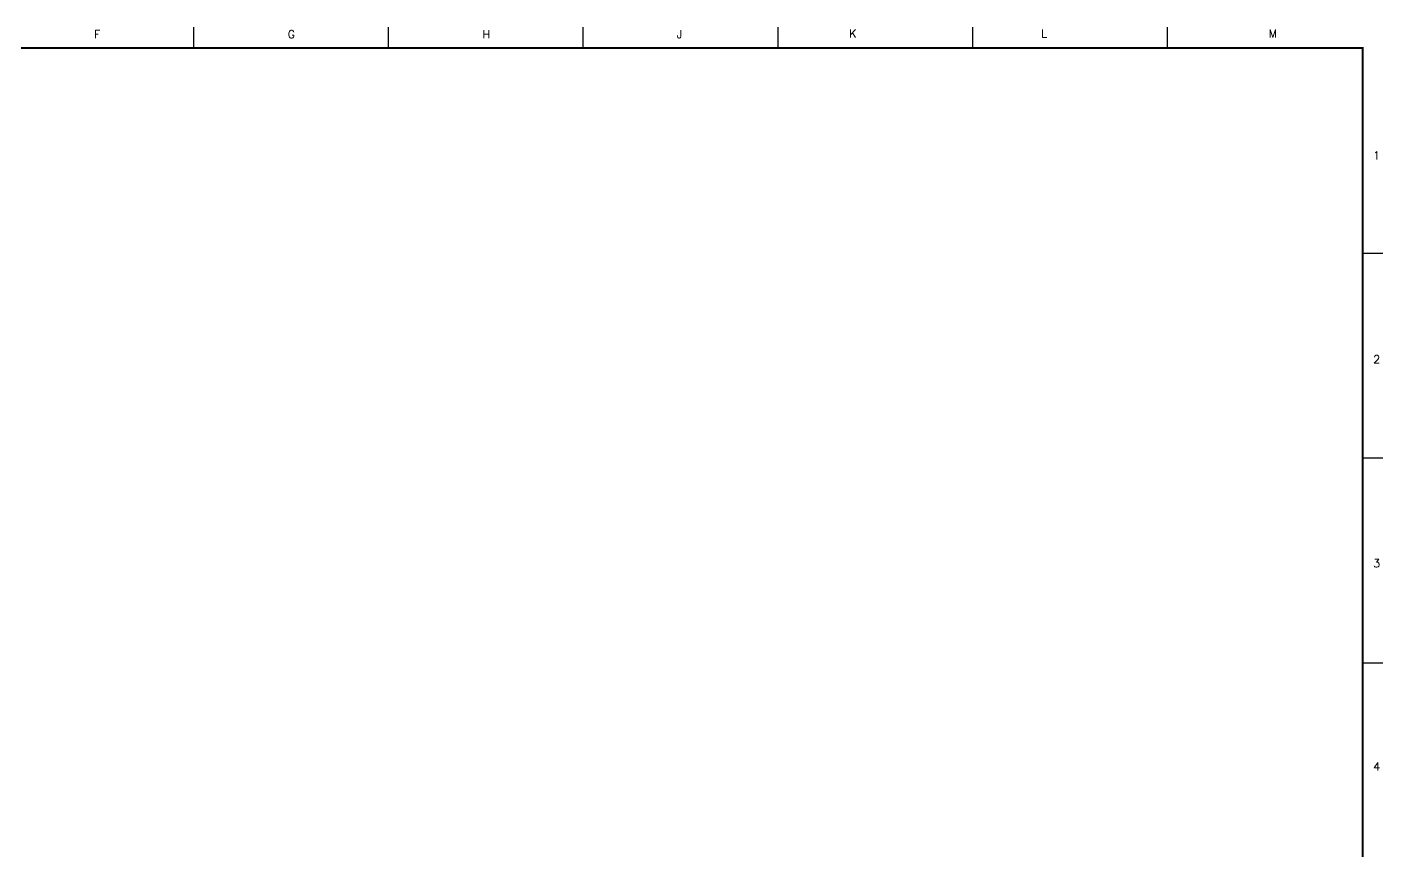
# Model space of a CAD drawing. Extents: x 0 to 594, y 5 to 421.
# Drawn here: x 255.6 to 594.4, y 214.7 to 420.7 of the extents above; entities that cross this region are included whole.
import ezdxf

# ---------------------------------------------------------------- set-up
doc = ezdxf.new("R2010")
doc.units = 0
doc.header["$MEASUREMENT"] = 0
doc.layers.add('BACKING', color=7, linetype='CONTINUOUS')
doc.styles.add('ROMAND', font='romand.shx', dxfattribs={"height": 0.23})

msp = doc.modelspace()

# ---------------------------------------------------------------- linework, layer by layer
at = {"layer": 'BACKING', "color": 7, "linetype": 'Continuous'}
for p, q in [((297.21, 415.71), (297.21, 420.71)), ((345.89, 415.71), (345.89, 420.71)), ((394.58, 415.71), (394.58, 420.71)), ((443.27, 415.71), (443.27, 420.71)), ((491.96, 415.71), (491.96, 420.71)), ((540.64, 415.71), (540.64, 420.71)), ((589.35, 364.21), (594.45, 364.21)), ((589.35, 313), (594.45, 313)), ((589.35, 261.78), (594.45, 261.78))]:
    msp.add_line(p, q, dxfattribs=at)
at = {"layer": 'BACKING', "color": 7, "linetype": 'Continuous', "const_width": 0.5, "flags": 128}
msp.add_lwpolyline([(5, 5), (589.4, 5), (589.4, 415.5), (5, 415.5)], close=True, dxfattribs=at)

# ---------------------------------------------------------------- texts
at = {"layer": 'BACKING', "color": 7, "linetype": 'Continuous', "style": 'ROMAND'}
for s, p in [('F', (272.28, 417.94)), ('G', (320.69, 417.94)), ('H', (369.41, 417.94)), ('J', (417.94, 417.94)), ('K', (461.06, 418.15)), ('L', (509.06, 418.15)), ('M', (565.89, 418.15)), ('1', (592.03, 387.65)), ('2', (592.03, 336.65)), ('3', (592.03, 285.65)), ('4', (592.03, 234.85))]:
    msp.add_text(s, height=2, dxfattribs=at).set_placement(p)

doc.saveas('drawing.dxf')
